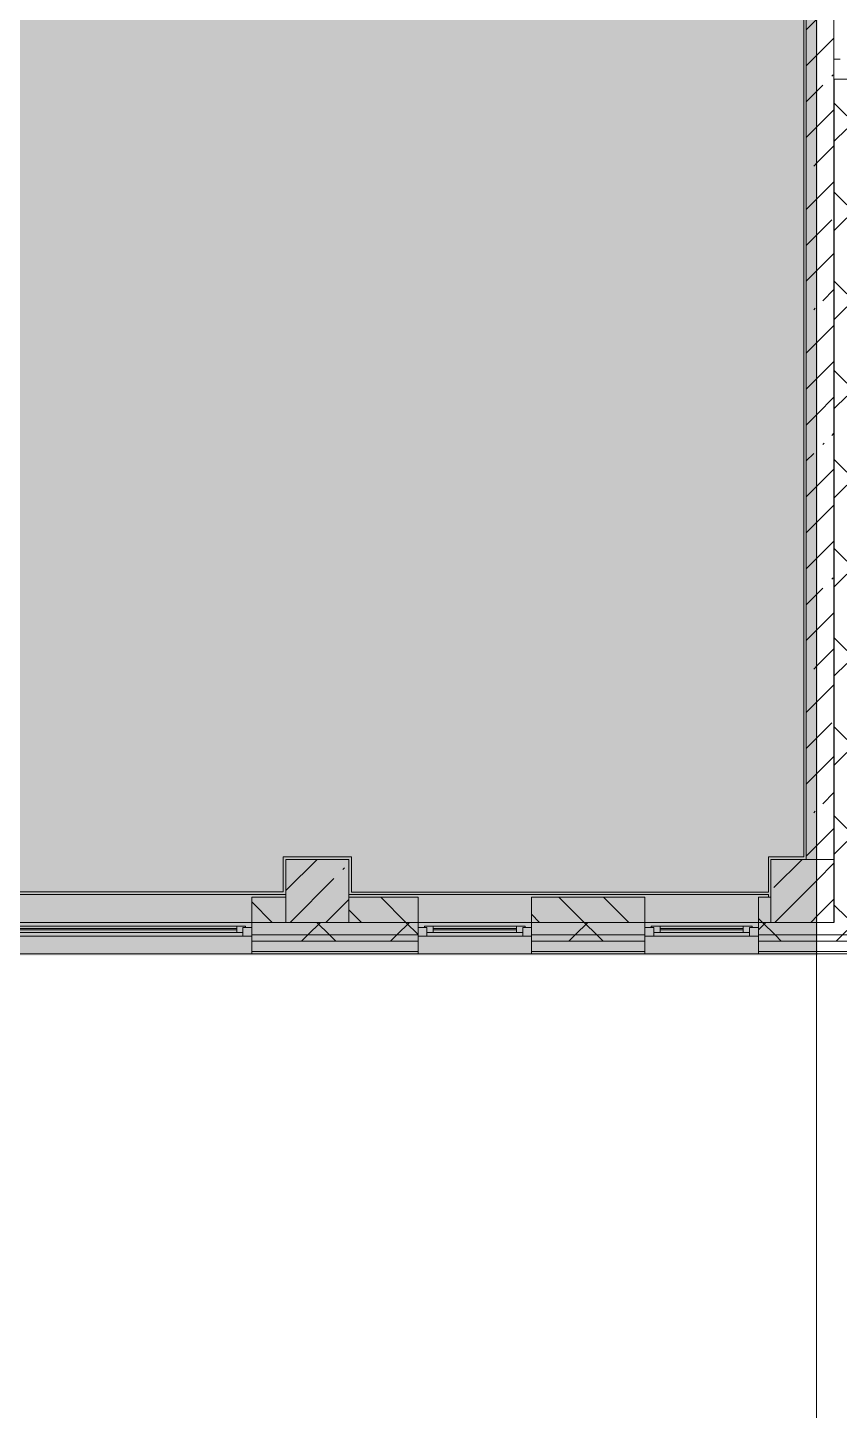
# Model space of a CAD drawing. Header units: millimetres. Extents: x 35378 to 237579, y -8553 to 29000.
# Drawn here: x 186696 to 193137, y -323 to 10650 of the extents above; entities that cross this region are included whole.
import ezdxf

# ---------------------------------------------------------------- set-up
doc = ezdxf.new("R2010")
doc.units = ezdxf.units.MM
doc.linetypes.add('200_ШТРИХ__ш1_п0_6_', pattern=[160, 100, -60])
doc.linetypes.add('Осевая', pattern=[3175, 635, -476.25, 1587.5, -476.25])
doc.layers.add('A-DETL-GENF-3', color=7, linetype='Continuous', lineweight=9, true_color=0xc0c0c0, transparency=0.4)
for name, color, linetype, lineweight in [('A-DETL-MBND', 7, '200_ШТРИХ__ш1_п0_6_', 9), ('A-WALL-4', 7, 'Continuous', 5), ('I-WALL-3', 7, 'Continuous', 5), ('S-COLS-1', 7, 'Continuous', 5), ('Оси', 7, 'Continuous', 9), ('Оси-2', 7, 'Осевая', 9)]:
    doc.layers.add(name, color=color, linetype=linetype, lineweight=lineweight)
for name, color, linetype, lineweight, true_color in [('A-FLOR-1', 7, 'Continuous', 5, 0xb7b7b7), ('A-GLAZ-3', 7, 'Continuous', 5, 0x737373), ('A-WALL-5', 7, 'Continuous', 5, 0x737373), ('A-WALL-6', 7, 'Continuous', 9, 0x737373), ('I-WALL-2', 7, 'Continuous', 5, 0x737373), ('S-COLS-2', 7, 'Continuous', 5, 0x737373)]:
    doc.layers.add(name, color=color, linetype=linetype, lineweight=lineweight, true_color=true_color)
pattern_1 = [(45, (108394.95, 0), (-353.5534, 353.5534), []), (135, (108394.95, 0), (-353.5534, -353.5534), [])]
pattern_2 = [(45, (-84450, -3800), (-285.1231, 285.1231), []), (45, (-84164.88, -3800), (-285.1231, 285.1231), [504.031, -100.806, 16.764, -84.042])]
pattern_3 = [(45, (108394.95, 0), (-285.1231, 285.1231), []), (45, (108680.07, 0), (-285.1231, 285.1231), [504.031, -100.806, 16.764, -84.042])]

# ---------------------------------------------------------------- blocks, each defined once
blk = doc.blocks.new('BSC_Колонна _Прямоугольная - 500х500-V65-3_5_2_птичка')
at = {"layer": 'S-COLS-1'}
h = blk.add_hatch(dxfattribs=at)
h.set_pattern_fill('FP_87', color=256, style=0, pattern_type=2)
h.set_pattern_definition([(45, (-80600, -3800), (-285.1231, 285.1231), []), (45, (-80314.88, -3800), (-285.1231, 285.1231), [504.031, -100.806, 16.764, -84.042])])
h.paths.add_polyline_path([(250, -250), (250, 250), (-250, 250), (-250, -250)])
at = {"layer": 'S-COLS-2'}
for p, q in [((250, 250), (-250, 250)), ((-250, 250), (-250, -250)), ((250, -250), (250, 250)), ((-250, -250), (250, -250))]:
    blk.add_line(p, q, dxfattribs=at)
blk = doc.blocks.new('120_Окно_СКБ_2Ст - 120_Окно_СКБ_2Ст 3000х2500 _мал_створка слева_-22809161-3_5_2_птичка')
at = {"layer": 'A-GLAZ-3'}
for p, q in [((-1500, -75), (-1500, -5)), ((-1500, -5), (-1430, -5)), ((1500, -5), (-1500, -5)), ((-1430, -75), (-1500, -75)), ((-1500, -75), (-1450, -75)), ((-1430, -75), (-1450, -75)), ((-1450, -75), (-1450, -85)), ((-1450, -85), (620, -85)), ((620, -85), (-1450, -85)), ((-1430, -5), (-1430, -75)), ((600, -35), (-1430, -35)), ((-1430, -35), (-1430, -75)), ((-1380, -85), (-1380, -35)), ((-1380, -55), (550, -55)), ((550, -65), (-1380, -65)), ((550, -85), (550, -35)), ((600, -75), (600, -5)), ((600, -5), (670, -5)), ((600, -75), (600, -35)), ((670, -75), (600, -75)), ((620, -75), (600, -75)), ((620, -75), (650, -75)), ((620, -85), (620, -75)), ((670, -75), (650, -75)), ((650, -75), (650, -85)), ((650, -85), (1450, -85)), ((1450, -85), (650, -85)), ((670, -5), (670, -75)), ((1430, -35), (670, -35)), ((670, -35), (670, -75)), ((720, -85), (720, -35)), ((720, -55), (1380, -55)), ((1380, -65), (720, -65)), ((1380, -85), (1380, -35)), ((1430, -75), (1430, -5)), ((1430, -5), (1500, -5)), ((1430, -75), (1430, -35)), ((1500, -75), (1430, -75)), ((1450, -75), (1430, -75)), ((1450, -75), (1500, -75)), ((1450, -85), (1450, -75)), ((1500, -5), (1500, -75))]:
    blk.add_line(p, q, dxfattribs=at)
blk = doc.blocks.new('120_Окно_СКБ_1Ст - 120_Окно_СКБ_1Ст 900х2500_h_-19906774-3_5_2_птичка')
at = {"layer": 'A-GLAZ-3'}
for p, q in [((-450, -75), (-450, -5)), ((-450, -5), (-380, -5)), ((450, -5), (-450, -5)), ((-380, -75), (-450, -75)), ((-450, -75), (-400, -75)), ((-380, -75), (-400, -75)), ((-400, -75), (-400, -85)), ((-400, -85), (400, -85)), ((400, -85), (-400, -85)), ((-380, -5), (-380, -75)), ((380, -35), (-380, -35)), ((-380, -35), (-380, -75)), ((-330, -85), (-330, -35)), ((-330, -55), (330, -55)), ((330, -65), (-330, -65)), ((330, -85), (330, -35)), ((380, -75), (380, -5)), ((380, -5), (450, -5)), ((380, -75), (380, -35)), ((450, -75), (380, -75)), ((400, -75), (380, -75)), ((400, -75), (450, -75)), ((400, -85), (400, -75)), ((450, -5), (450, -75))]:
    blk.add_line(p, q, dxfattribs=at)
blk = doc.blocks.new('BSC_Колонна _Прямоугольная - 500х500-V175-3_5_2_птичка')
at = {"layer": 'S-COLS-1'}
h = blk.add_hatch(dxfattribs=at)
h.set_pattern_fill('FP_168', color=256, style=0, pattern_type=2)
h.set_pattern_definition(pattern_2)
h.paths.add_polyline_path([(-84, -250), (120, -250), (120, 250), (-250, 250), (-250, -250)])
h = blk.add_hatch(dxfattribs=at)
h.set_pattern_fill('FP_168', color=256, style=0, pattern_type=2)
h.set_pattern_definition(pattern_2)
h.paths.add_polyline_path([(250, -250), (250, 250), (120, 250), (120, -250)])
for p, q in [((250, 250), (120, 250)), ((250, -250), (250, 250)), ((120, -250), (250, -250))]:
    blk.add_line(p, q, dxfattribs=at)
at = {"layer": 'S-COLS-2'}
for p, q in [((120, 250), (-250, 250)), ((-250, 250), (-250, -250)), ((-250, -250), (120, -250))]:
    blk.add_line(p, q, dxfattribs=at)

msp = doc.modelspace()

# ---------------------------------------------------------------- hatches: boundary and pattern name
at = {"layer": 'A-DETL-GENF-3'}
msp.add_hatch(color=256, dxfattribs=at).paths.add_polyline_path([(179244.5, -251.7), (184244.9, -251.7), (184244.9, 3288.3), (192964.9, 3288.3), (192964.9, 27348.3), (150304.9, 27348.3), (150304.9, 23888.3), (146705.1, 23888.3), (146705.1, -251.7), (178312.4, -251.7)])
at = {"layer": 'A-WALL-4'}
h = msp.add_hatch(dxfattribs=at)
h.set_pattern_fill('FP_98', color=256, style=0, pattern_type=2)
h.set_pattern_definition(pattern_1)
h.paths.add_polyline_path([(193196.5, 3450), (193196.5, 10242), (193096.5, 10242), (193096.5, 3450)])
h = msp.add_hatch(dxfattribs=at)
h.set_pattern_fill('FP_96', color=256, style=0, pattern_type=2)
h.set_pattern_definition([(135, (108394.95, 0), (-176.7767, -176.7767), [])])
h.paths.add_polyline_path([(184374.9, 3550), (185474.9, 3550), (185474.9, 3750), (184374.9, 3750), (184374.9, 3566.7)])
h.paths.add_polyline_path([(189498.6, 3550), (189794.9, 3550), (189794.9, 3750), (189244.9, 3750), (189244.9, 3550)])
h.paths.add_polyline_path([(188744.9, 3550), (188744.9, 3750), (188474.9, 3750), (188474.9, 3550)])
h.paths.add_polyline_path([(192494.9, 3550), (192594.9, 3550), (192594.9, 3750), (192494.9, 3750), (192494.9, 3702)])
h.paths.add_polyline_path([(191362.9, 3550), (191594.9, 3550), (191594.9, 3750), (190694.9, 3750), (190694.9, 3550)])
h = msp.add_hatch(dxfattribs=at)
h.set_pattern_fill('FP_98', color=256, style=0, pattern_type=2)
h.set_pattern_definition(pattern_1)
h.paths.add_polyline_path([(185474.9, 3450), (185474.9, 3550), (184094.9, 3550), (184094.9, 3450), (184837.7, 3450)])
h.paths.add_polyline_path([(189794.9, 3450), (189794.9, 3550), (188474.9, 3550), (188474.9, 3450), (189498.6, 3450)])
h.paths.add_polyline_path([(190694.9, 3450), (191594.9, 3450), (191594.9, 3550), (190694.9, 3550)])
h.paths.add_polyline_path([(192964.9, 3450), (192964.9, 3550), (192494.9, 3550), (192494.9, 3450), (192761.2, 3450)])
h = msp.add_hatch(dxfattribs=at)
h.set_pattern_fill('FP_98', color=256, style=0, pattern_type=2)
h.set_pattern_definition(pattern_1)
h.paths.add_polyline_path([(192964.9, 3450), (193096.5, 3450), (193094.9, 3550), (192964.9, 3550), (192964.9, 3538.7)])
h = msp.add_hatch(dxfattribs=at)
h.set_pattern_fill('FP_98', color=256, style=0, pattern_type=2)
h.set_pattern_definition(pattern_1)
h.paths.add_polyline_path([(192964.9, 3400), (192964.9, 3450), (192494.9, 3450), (192494.9, 3400), (192761.2, 3400)])
h.paths.add_polyline_path([(184094.9, 3400), (185474.9, 3400), (185474.9, 3450), (184094.9, 3450)])
h.paths.add_polyline_path([(191362.9, 3400), (191594.9, 3400), (191594.9, 3450), (190694.9, 3450), (190694.9, 3400)])
h.paths.add_polyline_path([(188474.9, 3400), (189794.9, 3400), (189794.9, 3450), (188474.9, 3450)])
h = msp.add_hatch(dxfattribs=at)
h.set_pattern_fill('FP_98', color=256, style=0, pattern_type=2)
h.set_pattern_definition(pattern_1)
h.paths.add_polyline_path([(193196.5, 3400), (193196.5, 3450), (192964.9, 3450), (192964.9, 3400), (193096.5, 3400)])
at = {"layer": 'I-WALL-3'}
h = msp.add_hatch(dxfattribs=at)
h.set_pattern_fill('FP_94', color=256, style=0, pattern_type=2)
h.set_pattern_definition(pattern_3)
h.paths.add_polyline_path([(192964.9, 4050), (192964.9, 15130), (192874.9, 15130), (192874.9, 4050)])
h = msp.add_hatch(dxfattribs=at)
h.set_pattern_fill('FP_94', color=256, style=0, pattern_type=2)
h.set_pattern_definition(pattern_3)
h.paths.add_polyline_path([(192964.9, 4050), (193094.9, 4050), (193094.9, 15130), (192964.9, 15130), (192964.9, 4280.5)])

# ---------------------------------------------------------------- linework, layer by layer
at = {"layer": 'A-DETL-MBND'}
msp.add_line((193094.9, 10400), (193144.9, 10400), dxfattribs=at)
at = {"layer": 'A-FLOR-1'}
for p, q in [((192854.9, 4070), (192854.9, 10879)), ((188724.9, 3791), (188724.9, 4070)), ((188724.9, 4070), (189264.9, 4070)), ((189264.9, 4070), (189264.9, 3790)), ((192574.9, 3790), (192574.9, 4070)), ((192574.9, 4070), (192854.9, 4070)), ((184389.9, 3791), (188724.9, 3791)), ((189264.9, 3790), (192574.9, 3790))]:
    msp.add_line(p, q, dxfattribs=at)
at = {"layer": 'A-WALL-4'}
for p, q in [((193346.5, 10242), (193096.5, 10242)), ((193096.5, 10242), (193096.5, 3550))]:
    msp.add_line(p, q, dxfattribs=at)
at = {"layer": 'A-WALL-5'}
for p, q in [((188474.9, 3750), (188474.9, 3300)), ((188744.9, 3750), (188474.9, 3750)), ((189794.9, 3750), (189244.9, 3750)), ((189794.9, 3300), (189794.9, 3750)), ((190694.9, 3750), (190694.9, 3300)), ((191594.9, 3750), (190694.9, 3750)), ((191594.9, 3300), (191594.9, 3750)), ((192494.9, 3750), (192494.9, 3300)), ((192594.9, 3750), (192494.9, 3750)), ((185474.9, 3550), (188474.9, 3550)), ((189794.9, 3550), (190694.9, 3550)), ((191594.9, 3550), (192494.9, 3550)), ((193326.5, 3300), (184252.9, 3300))]:
    msp.add_line(p, q, dxfattribs=at)
at = {"layer": 'A-WALL-6'}
for p, q in [((188744.9, 3550), (188474.9, 3550)), ((189794.9, 3550), (189244.9, 3550)), ((191594.9, 3550), (190694.9, 3550)), ((192594.9, 3550), (192494.9, 3550)), ((188474.9, 3450), (189794.9, 3450)), ((190694.9, 3450), (191594.9, 3450)), ((192494.9, 3450), (193196.5, 3450)), ((188474.9, 3400), (189794.9, 3400)), ((188474.9, 3320), (189794.9, 3320)), ((190694.9, 3400), (191594.9, 3400)), ((190694.9, 3320), (191594.9, 3320)), ((192494.9, 3400), (193246.5, 3400)), ((192494.9, 3320), (193326.5, 3320))]:
    msp.add_line(p, q, dxfattribs=at)
at = {"layer": 'I-WALL-2'}
for p, q in [((192874.9, 10900), (192874.9, 4050)), ((184394.9, 3770), (188744.9, 3770)), ((189244.9, 3770), (192574.9, 3770)), ((192574.9, 3750), (192574.9, 3770)), ((188474.9, 3550), (185474.9, 3550)), ((190694.9, 3550), (189794.9, 3550)), ((192494.9, 3550), (191594.9, 3550))]:
    msp.add_line(p, q, dxfattribs=at)
at = {"layer": 'I-WALL-3'}
msp.add_line((193094.9, 4050), (193094.9, 15130), dxfattribs=at)
at = {"layer": 'Оси'}
for p, q in [((192954.9, 10029.8), (192954.9, 21915.1)), ((192954.9, -1906.3), (192954.9, 9979))]:
    msp.add_line(p, q, dxfattribs=at)
at = {"layer": 'Оси-2'}
msp.add_line((192954.9, 9979), (192954.9, 10029.8), dxfattribs=at)

# ---------------------------------------------------------------- block references
at = {"layer": 'A-GLAZ-3', "rotation": 180}
for name, p in [('120_Окно_СКБ_2Ст - 120_Окно_СКБ_2Ст 3000х2500 _мал_створка слева_-22809161-3_5_2_птичка', (186974.9, 3435)), ('120_Окно_СКБ_1Ст - 120_Окно_СКБ_1Ст 900х2500_h_-19906774-3_5_2_птичка', (190244.9, 3435)), ('120_Окно_СКБ_1Ст - 120_Окно_СКБ_1Ст 900х2500_h_-19906774-3_5_2_птичка', (192044.9, 3435))]:
    msp.add_blockref(name, p, dxfattribs=at)
at = {"layer": 'S-COLS-1'}
msp.add_blockref('BSC_Колонна _Прямоугольная - 500х500-V175-3_5_2_птичка', (192844.9, 3800), dxfattribs=at)
at = {"layer": 'S-COLS-2'}
msp.add_blockref('BSC_Колонна _Прямоугольная - 500х500-V65-3_5_2_птичка', (188994.9, 3800), dxfattribs=at)

doc.saveas('drawing.dxf')
